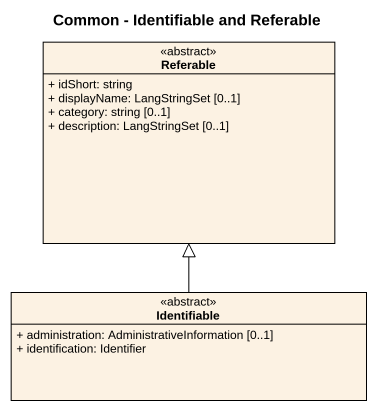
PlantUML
@startuml
title Common - Identifiable and Referable
hide circle
hide empty members
skinparam classAttributeIconSize 0
class Referable <<abstract>> {
  + idShort: string
  + displayName: LangStringSet [0..1]
  + category: string [0..1]
  + description: LangStringSet [0..1]
}
class Identifiable <<abstract>> {
  + administration: AdministrativeInformation [0..1]
  + identification: Identifier
}
Identifiable -up-|> Referable
@enduml
